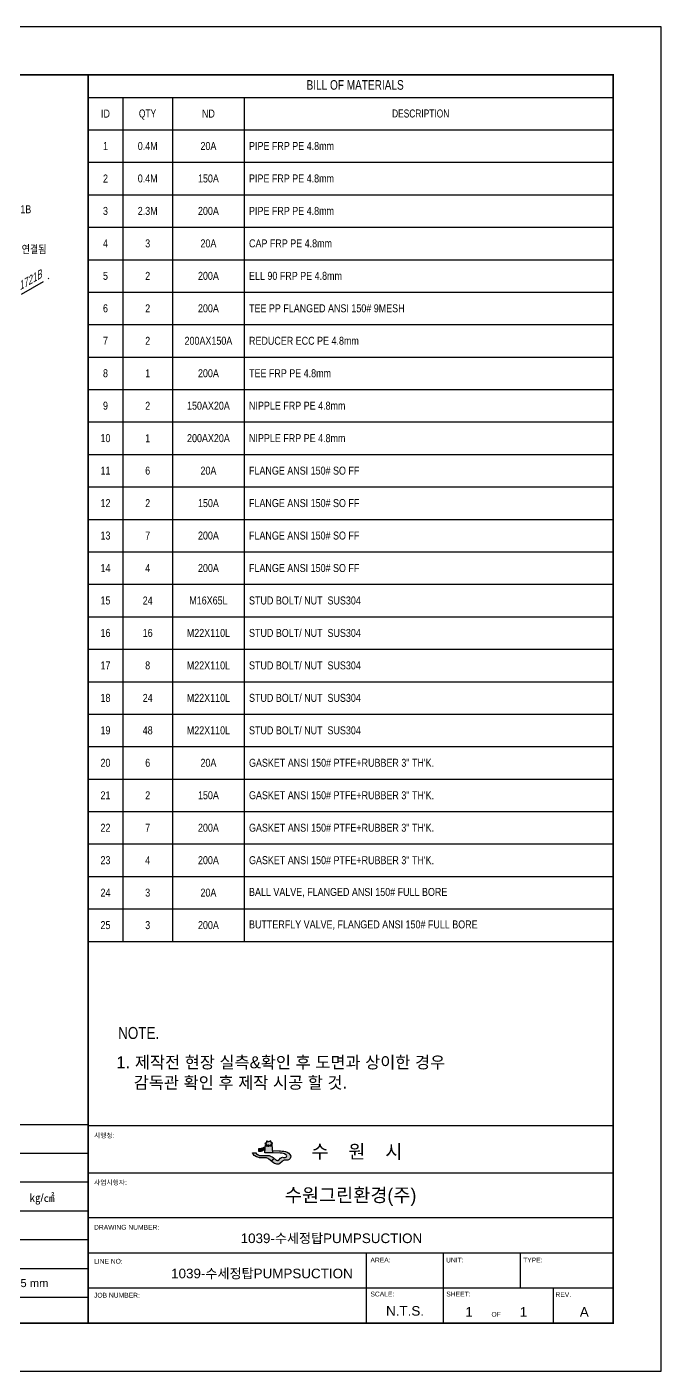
# Model space of a CAD drawing. Header units: millimetres. Extents: x 0 to 594, y 0 to 420.
# Drawn here: x 395.9 to 594, y 0 to 420 of the extents above; entities that cross this region are included whole.
import ezdxf
from ezdxf.enums import TextEntityAlignment as Align

# ---------------------------------------------------------------- set-up
doc = ezdxf.new("R2010")
doc.units = ezdxf.units.MM
doc.header["$LTSCALE"] = 0.25
doc.linetypes.add('CENTER', pattern=[50.8, 31.75, -6.35, 6.35, -6.35])
for name, color, linetype in [('7', 5, 'Continuous'), ('기기', 6, 'Continuous'), ('열 추적 선', 7, 'CENTER'), ('주석', 7, 'Continuous'), ('지시선', 1, 'Continuous'), ('테이블', 7, 'Continuous')]:
    doc.layers.add(name, color=color, linetype=linetype)
doc.styles.add('AdskIsoAnnotation', font='arial.ttf', dxfattribs={"width": 0.8, "height": 1})
doc.styles.add('AdskIsoMetric', font='arial.ttf', dxfattribs={"width": 0.8, "height": 2.5})
doc.styles.add('AdskIsoMetric30', font='arial.ttf', dxfattribs={"width": 0.8, "oblique": 30, "height": 2.5})
doc.styles.add('MtXpl_', font='')
doc.styles.add('RomanS', font='arial.ttf')
doc.styles.get("Standard").update_dxf_attribs({"font": 'arial.ttf'})
doc.styles.add('굴림', font='')
doc.styles.get('MtXpl_').set_extended_font_data('Gulim')
doc.styles.get('굴림').set_extended_font_data('Gulim')

# ---------------------------------------------------------------- blocks, each defined once
blk = doc.blocks.new('수원시마크')
for color, points in [(1, [(3.75, 6.08, 0.143186), (2.76, 5.78, -0.141847), (1.87, 5.57), (1.39, 5.55), (1.39, 4.73), (1.96, 4.73, 0.144474), (2.64, 4.86), (2.85, 4.99, -0.277731), (3.42, 5.19), (3.68, 5.22)]), (3, [(4.54, 3.3), (1.78, 3.3, -0.16593), (0.46, 4.14), (-0.62, 4.14, 0.174295), (0.21, 3.1, 0.126792), (2.29, 2.45), (3.76, 2.41, -0.209259), (4.99, 2.06), (5.76, 1.43), (6.79, 2.24), (6.45, 2.52, 0.16522)])]:
    blk.add_hatch(color=color).paths.add_polyline_path(points)
h = blk.add_hatch(color=5)
h.paths.add_polyline_path([(6.27, 4.13), (6.04, 6.98), (5.7, 6.98), (5.7, 7.25), (6.13, 7.29), (6.13, 7.5), (5.64, 7.81), (5.64, 8.21), (5.5, 8.21), (5.5, 8.01), (4.93, 7.98), (4.36, 8.01), (4.36, 8.21), (4.22, 8.21), (4.22, 7.81), (3.73, 7.5), (3.73, 7.29), (4.16, 7.25), (4.16, 6.98), (3.82, 6.98), (3.59, 4.13)])
h.paths.add_polyline_path([(4.76, 6.46), (4.76, 6.74), (5.1, 6.74), (5.1, 6.46)], flags=16)
h.paths.add_polyline_path([(5.41, 6.46), (5.41, 6.74), (5.75, 6.74), (5.75, 6.46)], flags=16)
h.paths.add_polyline_path([(4.45, 6.46), (4.11, 6.46), (4.11, 6.74), (4.45, 6.74)], flags=16)
h.paths.add_polyline_path([(8.83, 4.05, -0.174291), (10.75, 3.51, -0.59696), (10.82, 2.7, -0.25604), (10.22, 2.53, 0.024566), (9.63, 2.64, 0.278989), (8.96, 2.35), (8.37, 1.69, -0.298853), (7.44, 1.72), (6.79, 2.24), (5.76, 1.43), (6.54, 0.8, 0.063286), (7.28, 0.37, 0.24753), (8.73, 0.49), (9.46, 1.2, -0.193471), (10.41, 1.66), (11.45, 1.69, 0.388319), (12.37, 3.05, 0.259907), (10.64, 4.57, 0.04063), (8.4, 4.86), (6.21, 4.91), (6.27, 4.13), (6.32, 4.13)])
at = {"color": 1}
blk.add_line((5.76, 1.43), (6.79, 2.24), dxfattribs=at)
at = {"color": 5}
for points in [[(6.2, 4.91), (8.4, 4.86, -0.04063), (10.64, 4.57, -0.259907), (12.37, 3.05, -0.388319), (11.45, 1.69), (10.41, 1.66, 0.193471), (9.46, 1.2), (8.73, 0.49, -0.24753), (7.28, 0.37, -0.063286), (6.54, 0.8), (4.99, 2.06, 0.209259), (3.76, 2.41), (2.29, 2.45, -0.126792), (0.21, 3.1, -0.174295), (-0.62, 4.14, -2.92713)], [(-0.62, 4.14), (0.46, 4.14, 0.16593), (1.78, 3.3), (4.54, 3.3, -0.16522), (6.45, 2.52), (7.44, 1.72, 0.298853), (8.37, 1.69), (8.96, 2.35, -0.278989), (9.63, 2.64, -0.024566), (10.22, 2.53, 0.25604), (10.82, 2.7, 0.59696), (10.75, 3.51, 0.174291), (8.83, 4.05), (6.32, 4.13), (3.59, 4.13)]]:
    blk.add_lwpolyline(points, format="xyb", dxfattribs=at)
at = {"color": 1}
blk.add_lwpolyline([(3.75, 6.08, 0.143186), (2.76, 5.78, -0.141847), (1.87, 5.57), (1.39, 5.55), (1.39, 4.73), (1.96, 4.73, 0.144474), (2.64, 4.86), (2.85, 4.99, -0.277731), (3.42, 5.19), (3.68, 5.22)], format="xyb", dxfattribs=at)
at = {"color": 5}
for points in [[(3.59, 4.13), (3.82, 6.98), (4.16, 6.98), (4.16, 7.25), (3.73, 7.29), (3.73, 7.5), (4.22, 7.81), (4.22, 8.21), (4.36, 8.21), (4.36, 8.01), (4.93, 7.98)], [(6.27, 4.13), (6.04, 6.98), (5.7, 6.98), (5.7, 7.25), (6.13, 7.29), (6.13, 7.5), (5.64, 7.81), (5.64, 8.21), (5.5, 8.21), (5.5, 8.01), (4.93, 7.98)]]:
    blk.add_lwpolyline(points, dxfattribs=at)
for points in [[(4.11, 6.46), (4.45, 6.46), (4.45, 6.74), (4.11, 6.74)], [(4.76, 6.46), (5.1, 6.46), (5.1, 6.74), (4.76, 6.74)], [(5.75, 6.46), (5.41, 6.46), (5.41, 6.74), (5.75, 6.74)]]:
    blk.add_lwpolyline(points, close=True, dxfattribs=at)
blk = doc.blocks.new('T')
at = {"layer": '지시선', "xscale": 48, "yscale": 48, "zscale": 48}
blk.add_blockref('수원시마크', (-288, -200), dxfattribs=at)

msp = doc.modelspace()

# ---------------------------------------------------------------- linework, layer by layer
for p, q in [((415, 76.69), (579, 76.69)), ((415, 68), (308.576, 68)), ((415, 59), (308.576, 59)), ((415, 62), (579, 62)), ((415, 50), (308.576, 50)), ((415, 48), (579, 48)), ((415, 41), (308.576, 41)), ((415, 37), (579, 37)), ((415, 32), (308.576, 32)), ((415, 26), (579, 26)), ((415, 23), (308.576, 23))]:
    msp.add_line(p, q)
at = {"linetype": 'ByBlock', "lineweight": -2}
for p, q in [((501.921, 15), (501.921, 37)), ((526, 15), (526, 37)), ((550.079, 26), (550.079, 37)), ((560.383, 15), (560.383, 26))]:
    msp.add_line(p, q, dxfattribs=at)
msp.add_lwpolyline([(0, 0), (594, 0), (594, 420), (0, 420)], close=True)
at = {"const_width": 0.5}
msp.add_lwpolyline([(15, 15), (579, 15), (579, 405), (15, 405)], close=True, dxfattribs=at)
at = {"linetype": 'ByBlock', "lineweight": -2, "const_width": 0.5}
for points in [[(415, 15), (415, 405)], [(415, 77), (154, 77), (154, 15)]]:
    msp.add_lwpolyline(points, dxfattribs=at)
at = {"layer": '열 추적 선', "color": 1}
msp.add_line((372.214, 323.827), (402.761, 341.463), dxfattribs=at)
at = {"layer": '테이블'}
for p, q in [((415, 405), (415, 255.982)), ((415, 405), (579, 405)), ((415, 405), (579, 405)), ((579, 405), (579, 255.982)), ((415, 397.982), (579, 397.982)), ((415, 397.982), (579, 397.982)), ((425.82, 397.982), (425.82, 387.839)), ((425.82, 397.982), (425.82, 387.839)), ((441.389, 397.982), (441.389, 134.268)), ((441.389, 397.982), (441.389, 134.268)), ((463.759, 397.982), (463.759, 134.268)), ((463.759, 397.982), (463.759, 134.268)), ((463.759, 397.982), (463.759, 134.268)), ((415, 387.839), (579, 387.839)), ((415, 387.839), (579, 387.839)), ((415, 387.839), (579, 387.839)), ((415, 387.839), (579, 387.839)), ((415, 387.839), (579, 387.839)), ((425.82, 387.839), (425.82, 367.554)), ((415, 377.696), (579, 377.696)), ((415, 367.554), (579, 367.554)), ((415, 367.554), (579, 367.554)), ((425.82, 367.554), (425.82, 347.268)), ((415, 357.411), (579, 357.411)), ((415, 347.268), (579, 347.268)), ((415, 347.268), (579, 347.268)), ((425.82, 347.268), (425.82, 337.125)), ((415, 337.125), (579, 337.125)), ((415, 337.125), (579, 337.125)), ((425.82, 337.125), (425.82, 316.839)), ((415, 326.982), (579, 326.982)), ((415, 316.839), (579, 316.839)), ((415, 316.839), (579, 316.839)), ((425.82, 316.839), (425.82, 276.268)), ((415, 306.696), (579, 306.696)), ((415, 296.554), (579, 296.554)), ((415, 286.411), (579, 286.411)), ((415, 276.268), (579, 276.268)), ((415, 276.268), (579, 276.268)), ((425.82, 276.268), (425.82, 134.268)), ((415, 266.125), (579, 266.125)), ((415, 255.982), (579, 255.982)), ((415, 245.839), (579, 245.839)), ((415, 235.696), (579, 235.696)), ((415, 225.554), (579, 225.554)), ((415, 225.554), (579, 225.554)), ((415, 215.411), (579, 215.411)), ((415, 205.268), (579, 205.268)), ((415, 195.125), (579, 195.125)), ((415, 184.982), (579, 184.982)), ((415, 174.839), (579, 174.839)), ((415, 174.839), (579, 174.839)), ((415, 164.696), (579, 164.696)), ((415, 154.554), (579, 154.554)), ((415, 144.411), (579, 144.411)), ((415, 134.268), (579, 134.268))]:
    msp.add_line(p, q, dxfattribs=at)

# ---------------------------------------------------------------- block references
at = {"layer": '7', "xscale": 0.01912379949126055, "yscale": 0.01912379949126055, "zscale": 0.01912379949126055}
msp.add_blockref('T', (472.422, 68.207), dxfattribs=at)

# ---------------------------------------------------------------- texts
at = {"color": 7, "linetype": 'ByBlock', "lineweight": -2, "style": 'RomanS'}
for s, p in [('시행청:', (416.837, 72.886)), ('사업시행자:', (416.837, 58.196)), ('DRAWING NUMBER:', (416.837, 44.196)), ('LINE NO:', (416.837, 33.579)), ('AREA:', (503.19, 33.944)), ('UNIT:', (526.812, 33.944)), ('TYPE:', (550.891, 33.944)), ('JOB NUMBER:', (416.837, 22.962)), ('SCALE:', (503.19, 23.327)), ('SHEET:', (526.89, 23.327)), ('REV.', (560.998, 23.16)), ('OF', (541, 17))]:
    msp.add_text(s, height=1.5, dxfattribs=at).set_placement(p)
at = {"style": '굴림'}
msp.add_text('수    원    시', height=4.25599, dxfattribs=at).set_placement((484.757, 66.468))
at = {"color": 7, "style": 'AdskIsoMetric'}
msp.add_text('㎏/㎠', height=2.5, dxfattribs=at).set_placement((396.696, 52.866))
at = {"style": '굴림'}
msp.add_text('수원그린환경(주)', height=4.256, dxfattribs=at).set_placement((497, 55), align=Align.MIDDLE_CENTER)
at = {"color": 7, "style": 'AdskIsoMetric'}
msp.add_text('BY VENDOR / 25 mm', height=2.5, dxfattribs=at).set_placement((385.5, 27.5), align=Align.MIDDLE_CENTER)
at = {"color": 7, "linetype": 'ByBlock', "lineweight": -2}
msp.add_text('N.T.S.', height=3, dxfattribs=at).set_placement((514, 17.32), align=Align.CENTER)
at = {"color": 7}
for tag, p in [('1039-수세정탑PUMPSUCTION', (491, 40)), ('1039-수세정탑PUMPSUCTION', (469.291, 29)), ('1', (534, 17)), ('1', (551, 17)), ('A', (570, 17))]:
    msp.add_attdef(tag, text='', height=3, dxfattribs=at).set_placement(p, align=Align.CENTER)
at = {"layer": '기기', "insert": (392.858, 338.6), "char_height": 2.5, "attachment_point": 5, "rotation": 30, "style": 'AdskIsoMetric30'}
msp.add_mtext('\\A1;A01-P-1721B', dxfattribs=at)
at = {"layer": '주석', "style": 'AdskIsoAnnotation', "width": 0.8}
msp.add_text('NOTE.', height=3.75, dxfattribs=at).set_placement((424.373, 103.772))
at = {"layer": '주석', "style": 'AdskIsoAnnotation'}
for s, p in [('1. 제작전 현장 실측&확인 후 도면과 상이한 경우 ', (423.78, 94.608)), ('   감독관 확인 후 제작 시공 할 것.', (424.903, 88.268))]:
    msp.add_text(s, height=3.75, dxfattribs=at).set_placement(p)
at = {"layer": '주석', "insert": (380.461, 348.977), "char_height": 2.5, "attachment_point": 7, "style": 'AdskIsoAnnotation'}
msp.add_mtext('\\PA01-P-1721B\\PE 3563\\PN 35167\\PEL +675{\\fGulim|b0|i0|c129|p50;에 연결됨}', dxfattribs=at)
at = {"layer": '테이블', "style": 'MtXpl_', "width": 0.8}
for s, height, p in [('BILL OF MATERIALS', 3, (483.23, 400.364)), ('QTY', 2.5, (430.863, 391.689)), ('DESCRIPTION', 2.5, (509.945, 391.692))]:
    msp.add_text(s, height=height, dxfattribs=at).set_placement(p)
at = {"layer": '테이블', "char_height": 2.5, "style": 'AdskIsoMetric'}
for s, insert, width, attachment_point in [('ID', (420.41, 392.911), 7.82004, 5), ('ND', (452.574, 392.911), 19.37038, 5), ('1', (420.41, 382.768), 7.82004, 5), ('0.4M', (433.604, 382.768), 12.56849, 5), ('20A', (452.574, 382.768), 19.37038, 5), ('PIPE FRP PE 4.8mm ', (465.259, 382.768), 91.99994, 4), ('2', (420.41, 372.625), 7.82004, 5), ('0.4M', (433.604, 372.625), 12.56849, 5), ('150A', (452.574, 372.625), 19.37038, 5), ('PIPE FRP PE 4.8mm ', (465.259, 372.625), 91.99994, 4), ('3', (420.41, 362.482), 7.82004, 5), ('2.3M', (433.604, 362.482), 12.56849, 5), ('200A', (452.574, 362.482), 19.37038, 5), ('PIPE FRP PE 4.8mm ', (465.259, 362.482), 91.99994, 4), ('4', (420.41, 352.339), 7.82004, 5), ('3', (433.604, 352.339), 12.56849, 5), ('20A', (452.574, 352.339), 19.37038, 5), ('CAP FRP PE 4.8mm ', (465.259, 352.339), 91.99994, 4), ('5', (420.41, 342.196), 7.82004, 5), ('2', (433.604, 342.196), 12.56849, 5), ('200A', (452.574, 342.196), 19.37038, 5), ('ELL 90 FRP PE 4.8mm ', (465.259, 342.196), 91.99994, 4), ('6', (420.41, 332.054), 7.82004, 5), ('2', (433.604, 332.054), 12.56849, 5), ('200A', (452.574, 332.054), 19.37038, 5), ('TEE PP FLANGED ANSI 150# 9MESH', (465.259, 332.054), 91.99994, 4), ('7', (420.41, 321.911), 7.82004, 5), ('2', (433.604, 321.911), 12.56849, 5), ('200AX150A', (452.574, 321.911), 19.37038, 5), ('REDUCER ECC PE 4.8mm', (465.259, 321.911), 91.99994, 4), ('8', (420.41, 311.768), 7.82004, 5), ('1', (433.604, 311.768), 12.56849, 5), ('200A', (452.574, 311.768), 19.37038, 5), ('TEE FRP PE 4.8mm ', (465.259, 311.768), 91.99994, 4), ('9', (420.41, 301.625), 7.82004, 5), ('2', (433.604, 301.625), 12.56849, 5), ('150AX20A', (452.574, 301.625), 19.37038, 5), ('NIPPLE FRP PE 4.8mm  ', (465.259, 301.625), 91.99994, 4), ('10', (420.41, 291.482), 7.82004, 5), ('1', (433.604, 291.482), 12.56849, 5), ('200AX20A', (452.574, 291.482), 19.37038, 5), ('NIPPLE FRP PE 4.8mm ', (465.259, 291.482), 91.99994, 4), ('11', (420.41, 281.339), 7.82004, 5), ('6', (433.604, 281.339), 12.56849, 5), ('20A', (452.574, 281.339), 19.37038, 5), ('FLANGE ANSI 150# SO FF ', (465.259, 281.339), 91.99994, 4), ('12', (420.41, 271.196), 7.82004, 5), ('2', (433.604, 271.196), 12.56849, 5), ('150A', (452.574, 271.196), 19.37038, 5), ('FLANGE ANSI 150# SO FF ', (465.259, 271.196), 91.99994, 4), ('13', (420.41, 261.054), 7.82004, 5), ('7', (433.604, 261.054), 12.56849, 5), ('200A', (452.574, 261.054), 19.37038, 5), ('FLANGE ANSI 150# SO FF ', (465.259, 261.054), 91.99994, 4), ('14', (420.41, 250.911), 7.82004, 5), ('4', (433.604, 250.911), 12.56849, 5), ('200A', (452.574, 250.911), 19.37038, 5), ('FLANGE ANSI 150# SO FF ', (465.259, 250.911), 91.99994, 4), ('15', (420.41, 240.768), 7.82004, 5), ('24', (433.604, 240.768), 12.56849, 5), ('M16X65L', (452.574, 240.768), 19.37038, 5), ('STUD BOLT/ NUT  SUS304', (465.259, 240.768), 91.99994, 4), ('16', (420.41, 230.625), 7.82004, 5), ('16', (433.604, 230.625), 12.56849, 5), ('M22X110L', (452.574, 230.625), 19.37038, 5), ('STUD BOLT/ NUT  SUS304', (465.259, 230.625), 91.99994, 4), ('17', (420.41, 220.482), 7.82004, 5), ('8', (433.604, 220.482), 12.56849, 5), ('M22X110L', (452.574, 220.482), 19.37038, 5), ('STUD BOLT/ NUT  SUS304', (465.259, 220.482), 91.99994, 4), ('18', (420.41, 210.339), 7.82004, 5), ('24', (433.604, 210.339), 12.56849, 5), ('M22X110L', (452.574, 210.339), 19.37038, 5), ('STUD BOLT/ NUT  SUS304', (465.259, 210.339), 91.99994, 4), ('19', (420.41, 200.196), 7.82004, 5), ('48', (433.604, 200.196), 12.56849, 5), ('M22X110L', (452.574, 200.196), 19.37038, 5), ('STUD BOLT/ NUT  SUS304', (465.259, 200.196), 91.99994, 4), ('20', (420.41, 190.054), 7.82004, 5), ('6', (433.604, 190.054), 12.56849, 5), ('20A', (452.574, 190.054), 19.37038, 5), ('GASKET ANSI 150# PTFE+RUBBER 3" TH\'K.', (465.259, 190.054), 91.99994, 4), ('21', (420.41, 179.911), 7.82004, 5), ('2', (433.604, 179.911), 12.56849, 5), ('150A', (452.574, 179.911), 19.37038, 5), ('GASKET ANSI 150# PTFE+RUBBER 3" TH\'K.', (465.259, 179.911), 91.99994, 4), ('22', (420.41, 169.768), 7.82004, 5), ('7', (433.604, 169.768), 12.56849, 5), ('200A', (452.574, 169.768), 19.37038, 5), ('GASKET ANSI 150# PTFE+RUBBER 3" TH\'K.', (465.259, 169.768), 91.99994, 4), ('23', (420.41, 159.625), 7.82004, 5), ('4', (433.604, 159.625), 12.56849, 5), ('200A', (452.574, 159.625), 19.37038, 5), ('GASKET ANSI 150# PTFE+RUBBER 3" TH\'K.', (465.259, 159.625), 91.99994, 4), ('24', (420.41, 149.482), 7.82004, 5), ('3', (433.604, 149.482), 12.56849, 5), ('20A', (452.574, 149.482), 19.37038, 5), ('BALL VALVE, FLANGED ANSI 150# FULL BORE', (465.259, 149.482), 91.99994, 4), ('25', (420.41, 139.339), 7.82004, 5), ('3', (433.604, 139.339), 12.56849, 5), ('200A', (452.574, 139.339), 19.37038, 5), ('BUTTERFLY VALVE, FLANGED ANSI 150# FULL BORE', (465.259, 139.339), 91.99994, 4)]:
    msp.add_mtext(s, dxfattribs=dict(at, insert=insert, width=width, attachment_point=attachment_point))

doc.saveas('drawing.dxf')
